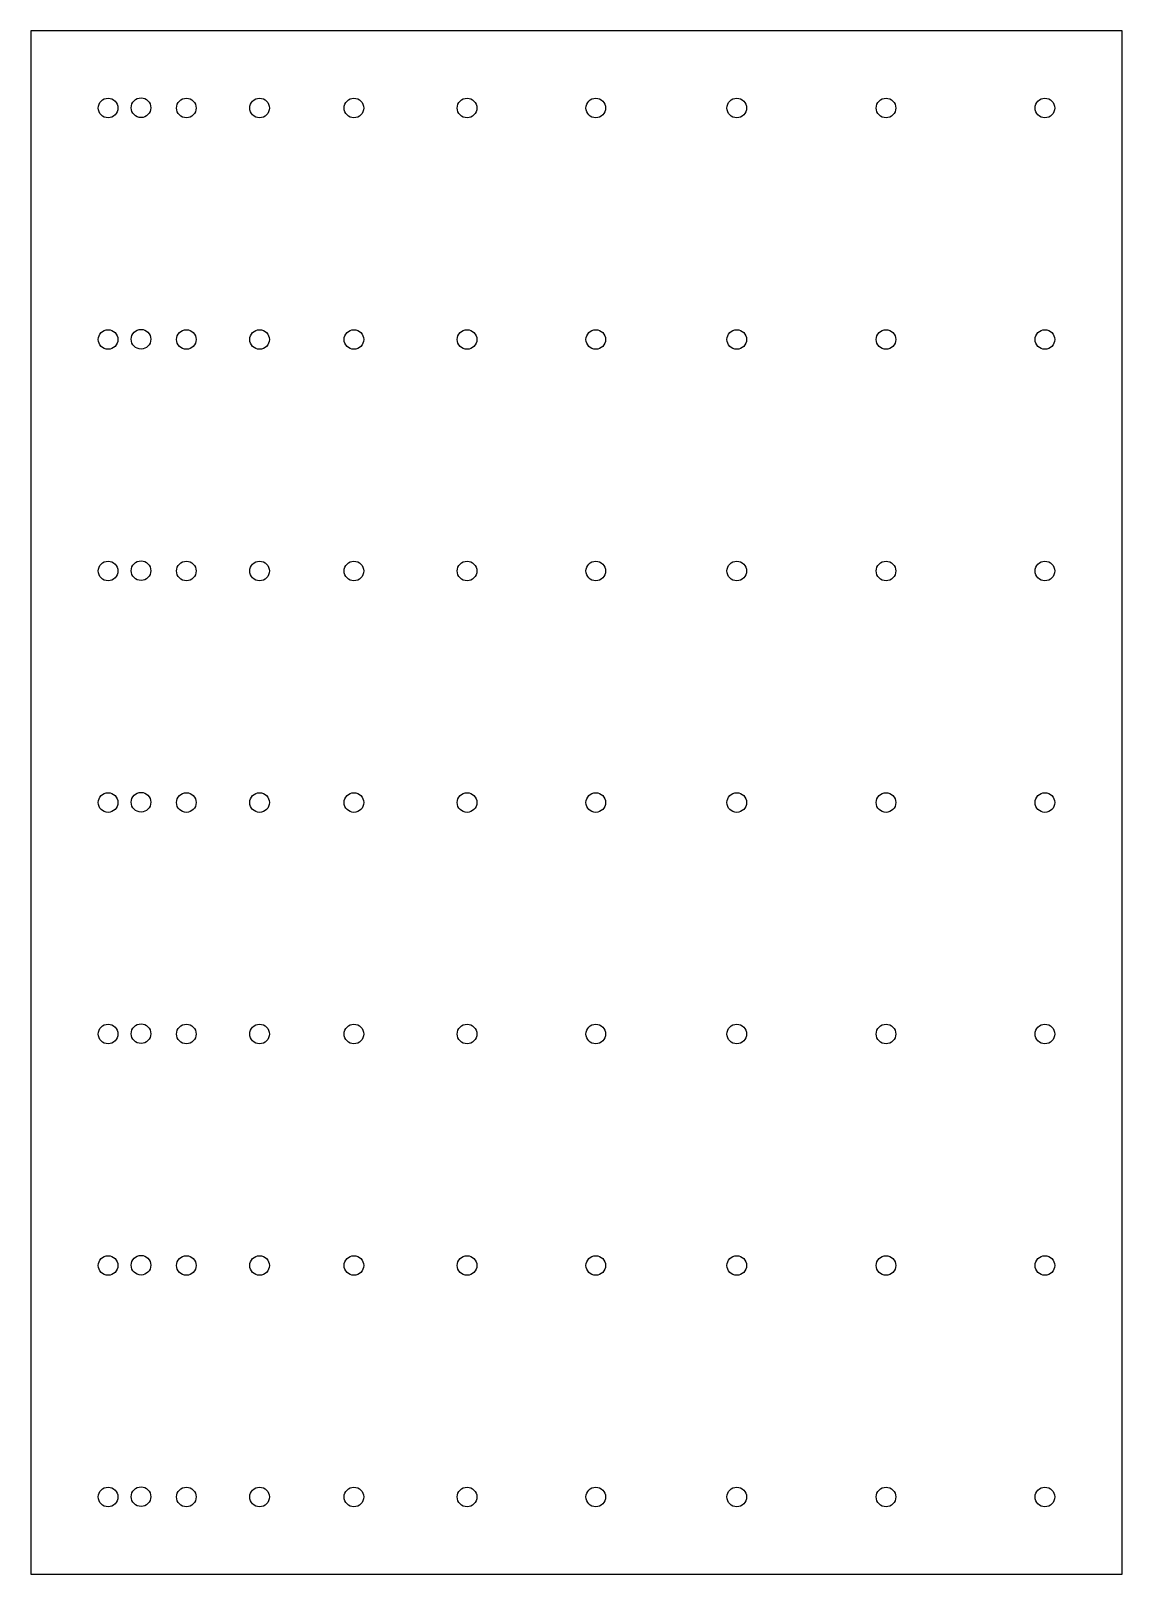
# Model space of a CAD drawing. Header units: millimetres. Extents: x 1411 to 1661, y -787 to -434.
import ezdxf

# ---------------------------------------------------------------- set-up
doc = ezdxf.new("R2010")
doc.units = ezdxf.units.MM
doc.header["$MEASUREMENT"] = 0
doc.layers.add('Défaut', color=18, linetype='Continuous', true_color=0x000000)

msp = doc.modelspace()

# ---------------------------------------------------------------- linework, layer by layer
at = {"layer": 'Défaut'}
msp.add_lwpolyline([(1410.71, -787.38), (1660.71, -787.38), (1660.71, -433.77), (1410.71, -433.77)], close=True, dxfattribs=at)
for centre in [(1428.39, -451.45), (1435.94, -451.38), (1446.33, -451.45), (1463.09, -451.45), (1484.72, -451.45), (1510.63, -451.45), (1540.13, -451.45), (1572.42, -451.45), (1606.61, -451.45), (1643.02, -451.45), (1428.39, -504.49), (1435.94, -504.42), (1446.33, -504.49), (1463.09, -504.49), (1484.72, -504.49), (1510.63, -504.49), (1540.13, -504.49), (1572.42, -504.49), (1606.61, -504.49), (1643.02, -504.49), (1428.39, -557.53), (1435.94, -557.46), (1446.33, -557.53), (1463.09, -557.53), (1484.72, -557.53), (1510.63, -557.53), (1540.13, -557.53), (1572.42, -557.53), (1606.61, -557.53), (1643.02, -557.53), (1428.39, -610.58), (1435.94, -610.51), (1446.33, -610.58), (1463.09, -610.58), (1484.72, -610.58), (1510.63, -610.58), (1540.13, -610.58), (1572.42, -610.58), (1606.61, -610.58), (1643.02, -610.58), (1428.39, -663.62), (1435.94, -663.55), (1446.33, -663.62), (1463.09, -663.62), (1484.72, -663.62), (1510.63, -663.62), (1540.13, -663.62), (1572.42, -663.62), (1606.61, -663.62), (1643.02, -663.62), (1428.39, -716.66), (1435.94, -716.59), (1446.33, -716.66), (1463.09, -716.66), (1484.72, -716.66), (1510.63, -716.66), (1540.13, -716.66), (1572.42, -716.66), (1606.61, -716.66), (1643.02, -716.66), (1428.39, -769.7), (1435.94, -769.63), (1446.33, -769.7), (1463.09, -769.7), (1484.72, -769.7), (1510.63, -769.7), (1540.13, -769.7), (1572.42, -769.7), (1606.61, -769.7), (1643.02, -769.7)]:
    msp.add_circle(centre, 2.25, dxfattribs=at)

doc.saveas('drawing.dxf')
